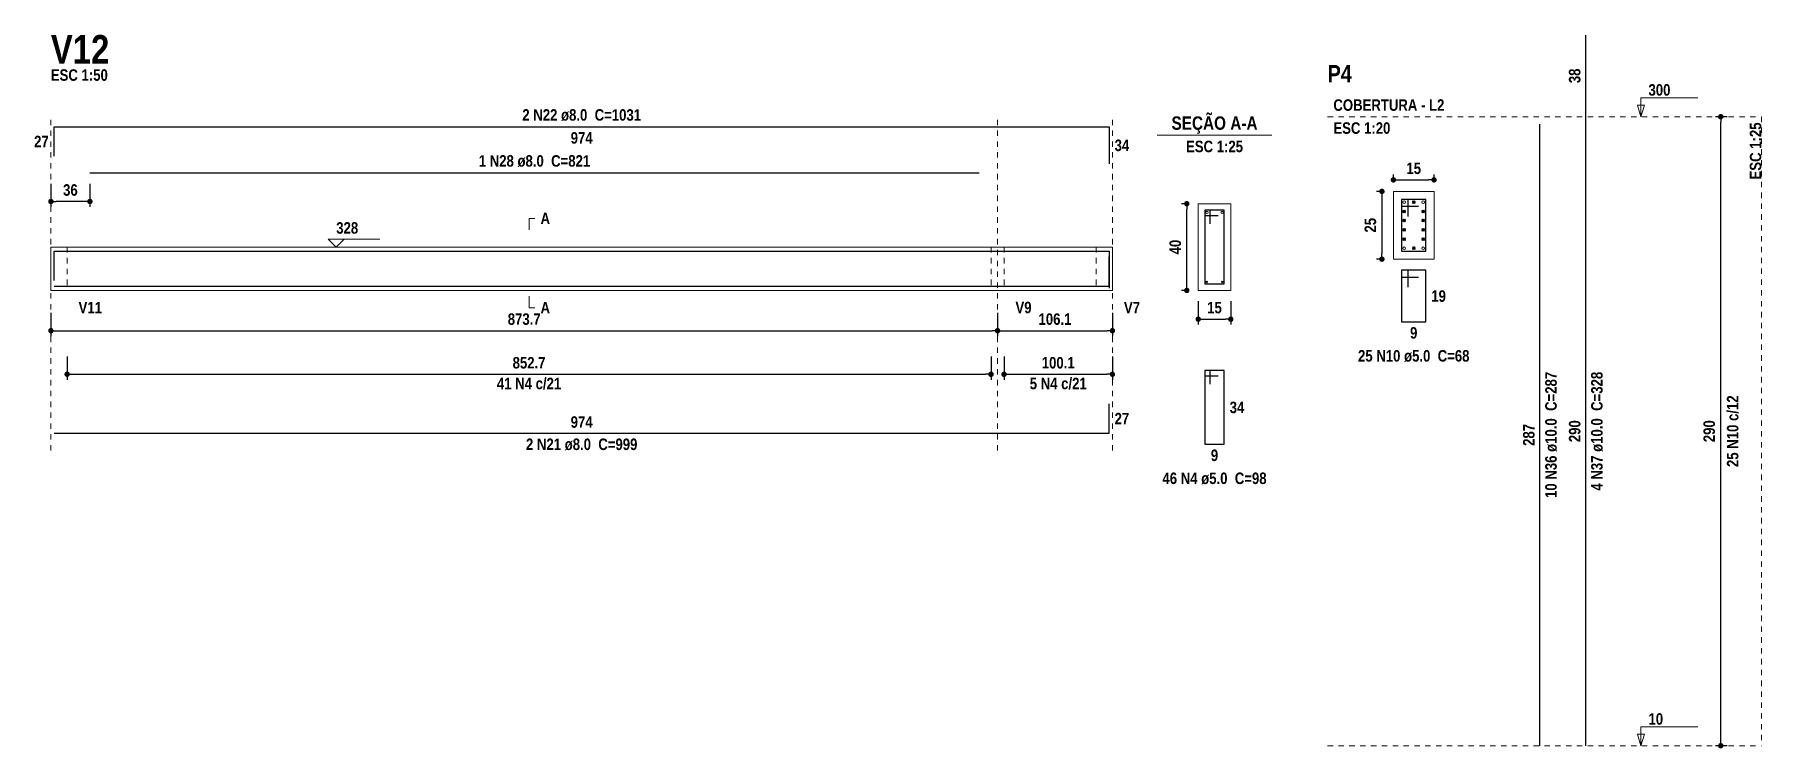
# Model space of a CAD drawing. Header units: millimetres. Extents: x 2249 to 2676, y -663 to -441.
# Drawn here: x 2449.75 to 2481.63, y -584.27 to -571.11 of the extents above; entities that cross this region are included whole.
import ezdxf

# ---------------------------------------------------------------- set-up
doc = ezdxf.new("R2010")
doc.units = ezdxf.units.MM
doc.header["$LTSCALE"] = 0.5
doc.header["$MEASUREMENT"] = 0
doc.header["$PDMODE"] = 34
doc.linetypes.add('DOT2', pattern=[3.175, 0, -3.175])
doc.layers.get('0').update_dxf_attribs({"linetype": 'CONTINUOUS'})
doc.layers.get('DEFPOINTS').update_dxf_attribs({"linetype": 'CONTINUOUS'})
for name, color, linetype, lineweight in [('Descrição da armadura', 7, 'CONTINUOUS', 5), ('DT-Barras na forma', 2, 'CONTINUOUS', 30), ('DT-Barras no corte', 5, 'CONTINUOUS', 5), ('DT-Barras rebatidas', 2, 'CONTINUOUS', 30), ('DT-Cotas', 9, 'CONTINUOUS', 5), ('DT-Forma', 5, 'CONTINUOUS', 5), ('DT-Pontilhado', 9, 'DOT2', 5), ('DT-Textos', 7, 'CONTINUOUS', 5), ('DT-Título', 3, 'CONTINUOUS', 20), ('Textos armaduras', 7, 'CONTINUOUS', 5)]:
    doc.layers.add(name, color=color, linetype=linetype, lineweight=lineweight)
doc.styles.add('ARIAL', font='ARIALNB.TTF')
doc.dimstyles.new('UM_20.000000', dxfattribs={"dimtxt": 0.18, "dimasz": 0.1, "dimexe": 0.1, "dimexo": 0.2, "dimgap": 0, "dimtad": 1, "dimtih": 1, "dimtoh": 1, "dimdec": 1, "dimlfac": 20, "dimzin": 0, "dimdsep": 46, "dimtxsty": 'Standard', "dimblk": 'CLOSED', "dimblk1": 'CLOSED', "dimblk2": 'CLOSED', "dimcen": 0.09, "dimdle": 0.1, "dimadec": 1, "dimazin": 2, "dimtfac": 1, "dimtdec": 4, "dimtofl": 0, "dimtmove": 0, "dimatfit": 3, "dimldrblk": 'CLOSED', "dimfxl": 1, "dimtolj": 1, "dimarcsym": 0})
doc.dimstyles.new('UM_25.000000', dxfattribs={"dimtxt": 0.18, "dimasz": 0.1, "dimexe": 0.1, "dimexo": 0.2, "dimgap": 0, "dimtad": 1, "dimtih": 1, "dimtoh": 1, "dimdec": 1, "dimlfac": 25, "dimzin": 0, "dimdsep": 46, "dimtxsty": 'Standard', "dimblk": 'CLOSED', "dimblk1": 'CLOSED', "dimblk2": 'CLOSED', "dimcen": 0.09, "dimdle": 0.1, "dimadec": 1, "dimazin": 2, "dimtfac": 1, "dimtdec": 4, "dimtofl": 0, "dimtmove": 0, "dimatfit": 3, "dimldrblk": 'CLOSED', "dimfxl": 1, "dimtolj": 1, "dimarcsym": 0})
doc.dimstyles.new('UM_50.000000', dxfattribs={"dimtxt": 0.18, "dimasz": 0.1, "dimexe": 0.1, "dimexo": 0.2, "dimgap": 0, "dimtad": 1, "dimtih": 1, "dimtoh": 1, "dimdec": 1, "dimlfac": 50, "dimzin": 0, "dimdsep": 46, "dimtxsty": 'Standard', "dimblk": 'CLOSED', "dimblk1": 'CLOSED', "dimblk2": 'CLOSED', "dimcen": 0.09, "dimdle": 0.1, "dimadec": 1, "dimazin": 2, "dimtfac": 1, "dimtdec": 4, "dimtofl": 0, "dimtmove": 0, "dimatfit": 3, "dimldrblk": 'CLOSED', "dimfxl": 1, "dimtolj": 1, "dimarcsym": 0})

# ---------------------------------------------------------------- blocks, each defined once
blk = doc.blocks.new('_Dot')
at = {"color": 0, "linetype": 'ByBlock', "lineweight": -2}
blk.add_line((-0.5, 0), (-1, 0), dxfattribs=at)
at = {"color": 0, "linetype": 'ByBlock', "const_width": 0.5}
blk.add_lwpolyline([(-0.25, 0, 1), (0.25, 0, 1)], format="xyb", close=True, dxfattribs=at)
blk = doc.blocks.new('*D346')
at = {"layer": 'DEFPOINTS', "color": 0}
for p in [(2450.055, -576.036), (2467.528, -576.036), (2467.528, -576.566)]:
    blk.add_point(p, dxfattribs=at)
at = {"layer": 'DT-Cotas', "color": 0, "lineweight": -2}
for p, q in [((2450.055, -576.236), (2450.055, -576.666)), ((2467.528, -576.236), (2467.528, -576.666)), ((2450.155, -576.566), (2467.428, -576.566))]:
    blk.add_line(p, q, dxfattribs=at)
at = {"layer": 'DT-Cotas', "color": 0, "lineweight": -2, "xscale": 0.1, "yscale": 0.1, "zscale": 0.1, "rotation": 180}
blk.add_blockref('_Dot', (2450.055, -576.566), dxfattribs=at)
at = {"layer": 'DT-Cotas', "color": 0, "lineweight": -2, "xscale": 0.1, "yscale": 0.1, "zscale": 0.1}
blk.add_blockref('_Dot', (2467.528, -576.566), dxfattribs=at)
at = {"layer": 'DT-Cotas', "insert": (2458.791, -576.354), "char_height": 0.2118, "attachment_point": 5, "style": 'ARIAL'}
blk.add_mtext('\\A1;873.7', dxfattribs=at)
blk = doc.blocks.new('DOT')
at = {"color": 210}
for p, q in [((-1, 0), (1, 0)), ((0, 1), (0, -1))]:
    blk.add_line(p, q, dxfattribs=at)
blk.add_circle((0, 0), 0.25, dxfattribs=at)
blk = doc.blocks.new('*D347')
at = {"layer": 'DEFPOINTS', "color": 0}
for p in [(2467.528, -576.036), (2469.649, -576.036), (2469.649, -576.566)]:
    blk.add_point(p, dxfattribs=at)
at = {"layer": 'DT-Cotas', "color": 0, "lineweight": -2}
for p, q in [((2467.528, -576.236), (2467.528, -576.666)), ((2469.649, -576.236), (2469.649, -576.666)), ((2467.628, -576.566), (2469.549, -576.566))]:
    blk.add_line(p, q, dxfattribs=at)
at = {"layer": 'DT-Cotas', "color": 0, "lineweight": -2, "xscale": 0.1, "yscale": 0.1, "zscale": 0.1, "rotation": 180}
blk.add_blockref('_Dot', (2467.528, -576.566), dxfattribs=at)
at = {"layer": 'DT-Cotas', "color": 0, "lineweight": -2, "xscale": 0.1, "yscale": 0.1, "zscale": 0.1}
blk.add_blockref('_Dot', (2469.649, -576.566), dxfattribs=at)
at = {"layer": 'DT-Cotas', "insert": (2468.588, -576.354), "char_height": 0.2118, "attachment_point": 5, "rotation": 0.0057, "style": 'ARIAL'}
blk.add_mtext('\\A1;106.1', dxfattribs=at)
blk = doc.blocks.new('*D348')
at = {"layer": 'DEFPOINTS', "color": 0}
for p in [(2450.055, -573.655), (2450.775, -573.655), (2450.055, -574.184)]:
    blk.add_point(p, dxfattribs=at)
at = {"layer": 'DT-Cotas', "color": 0, "lineweight": -2}
for p, q in [((2450.055, -573.855), (2450.055, -574.284)), ((2450.775, -573.855), (2450.775, -574.284)), ((2450.675, -574.184), (2450.155, -574.184))]:
    blk.add_line(p, q, dxfattribs=at)
at = {"layer": 'DT-Cotas', "color": 0, "lineweight": -2, "xscale": 0.1, "yscale": 0.1, "zscale": 0.1, "rotation": 180}
blk.add_blockref('_Dot', (2450.055, -574.184), dxfattribs=at)
at = {"layer": 'DT-Cotas', "color": 0, "lineweight": -2, "xscale": 0.1, "yscale": 0.1, "zscale": 0.1}
blk.add_blockref('_Dot', (2450.775, -574.184), dxfattribs=at)
at = {"layer": 'DT-Cotas', "insert": (2450.415, -573.973), "char_height": 0.2118, "attachment_point": 5, "rotation": 0.0057, "style": 'ARIAL'}
blk.add_mtext('\\A1;36', dxfattribs=at)
blk = doc.blocks.new('*D349')
at = {"layer": 'DEFPOINTS', "color": 0}
for p in [(2471.021, -574.224), (2471.233, -574.224), (2471.233, -575.824)]:
    blk.add_point(p, dxfattribs=at)
at = {"layer": 'DT-Cotas', "color": 0, "lineweight": -2}
for p, q in [((2471.033, -574.224), (2470.921, -574.224)), ((2471.021, -575.724), (2471.021, -574.324)), ((2471.033, -575.824), (2470.921, -575.824))]:
    blk.add_line(p, q, dxfattribs=at)
at = {"layer": 'DT-Cotas', "color": 0, "lineweight": -2, "xscale": 0.1, "yscale": 0.1, "zscale": 0.1}
for p, rotation in [((2471.021, -574.224), 90), ((2471.021, -575.824), 270)]:
    blk.add_blockref('_Dot', p, dxfattribs=dict(at, rotation=rotation))
at = {"layer": 'DT-Cotas', "insert": (2470.809, -575.024), "char_height": 0.2118, "attachment_point": 5, "rotation": 90, "style": 'ARIAL'}
blk.add_mtext('\\A1;40', dxfattribs=at)
blk = doc.blocks.new('*D350')
at = {"layer": 'DEFPOINTS', "color": 0}
for p in [(2471.233, -575.824), (2471.833, -575.824), (2471.833, -576.354)]:
    blk.add_point(p, dxfattribs=at)
at = {"layer": 'DT-Cotas', "color": 0, "lineweight": -2}
for p, q in [((2471.233, -576.024), (2471.233, -576.454)), ((2471.833, -576.024), (2471.833, -576.454)), ((2471.333, -576.354), (2471.733, -576.354))]:
    blk.add_line(p, q, dxfattribs=at)
at = {"layer": 'DT-Cotas', "color": 0, "lineweight": -2, "xscale": 0.1, "yscale": 0.1, "zscale": 0.1, "rotation": 180}
blk.add_blockref('_Dot', (2471.233, -576.354), dxfattribs=at)
at = {"layer": 'DT-Cotas', "color": 0, "lineweight": -2, "xscale": 0.1, "yscale": 0.1, "zscale": 0.1}
blk.add_blockref('_Dot', (2471.833, -576.354), dxfattribs=at)
at = {"layer": 'DT-Cotas', "insert": (2471.533, -576.142), "char_height": 0.2118, "attachment_point": 5, "rotation": 0.0057, "style": 'ARIAL'}
blk.add_mtext('\\A1;15', dxfattribs=at)
blk = doc.blocks.new('*D351')
at = {"layer": 'DEFPOINTS', "color": 0}
for p in [(2450.355, -576.841), (2467.408, -576.841), (2467.408, -577.37)]:
    blk.add_point(p, dxfattribs=at)
at = {"layer": 'DT-Cotas', "color": 0, "lineweight": -2}
for p, q in [((2450.355, -577.041), (2450.355, -577.47)), ((2467.408, -577.041), (2467.408, -577.47)), ((2450.455, -577.37), (2467.308, -577.37))]:
    blk.add_line(p, q, dxfattribs=at)
at = {"layer": 'DT-Cotas', "color": 0, "lineweight": -2, "xscale": 0.1, "yscale": 0.1, "zscale": 0.1, "rotation": 180}
blk.add_blockref('_Dot', (2450.355, -577.37), dxfattribs=at)
at = {"layer": 'DT-Cotas', "color": 0, "lineweight": -2, "xscale": 0.1, "yscale": 0.1, "zscale": 0.1}
blk.add_blockref('_Dot', (2467.408, -577.37), dxfattribs=at)
at = {"layer": 'DT-Cotas', "insert": (2458.881, -577.159), "char_height": 0.2118, "attachment_point": 5, "style": 'ARIAL'}
blk.add_mtext('\\A1;852.7', dxfattribs=at)
blk = doc.blocks.new('*D352')
at = {"layer": 'DEFPOINTS', "color": 0}
for p in [(2467.648, -576.841), (2469.649, -576.841), (2469.649, -577.37)]:
    blk.add_point(p, dxfattribs=at)
at = {"layer": 'DT-Cotas', "color": 0, "lineweight": -2}
for p, q in [((2467.648, -577.041), (2467.648, -577.47)), ((2469.649, -577.041), (2469.649, -577.47)), ((2467.748, -577.37), (2469.549, -577.37))]:
    blk.add_line(p, q, dxfattribs=at)
at = {"layer": 'DT-Cotas', "color": 0, "lineweight": -2, "xscale": 0.1, "yscale": 0.1, "zscale": 0.1, "rotation": 180}
blk.add_blockref('_Dot', (2467.648, -577.37), dxfattribs=at)
at = {"layer": 'DT-Cotas', "color": 0, "lineweight": -2, "xscale": 0.1, "yscale": 0.1, "zscale": 0.1}
blk.add_blockref('_Dot', (2469.649, -577.37), dxfattribs=at)
at = {"layer": 'DT-Cotas', "insert": (2468.648, -577.159), "char_height": 0.2118, "attachment_point": 5, "rotation": 0.0057, "style": 'ARIAL'}
blk.add_mtext('\\A1;100.1', dxfattribs=at)
blk = doc.blocks.new('*D353')
at = {"layer": 'DEFPOINTS', "color": 0}
for p in [(2474.835, -573.997), (2474.623, -575.247), (2474.835, -575.247)]:
    blk.add_point(p, dxfattribs=at)
at = {"layer": 'DT-Cotas', "color": 0, "lineweight": -2}
for p, q in [((2474.635, -573.997), (2474.523, -573.997)), ((2474.623, -574.097), (2474.623, -575.147)), ((2474.635, -575.247), (2474.523, -575.247))]:
    blk.add_line(p, q, dxfattribs=at)
at = {"layer": 'DT-Cotas', "color": 0, "lineweight": -2, "xscale": 0.1, "yscale": 0.1, "zscale": 0.1}
for p, rotation in [((2474.623, -573.997), 90), ((2474.623, -575.247), 270)]:
    blk.add_blockref('_Dot', p, dxfattribs=dict(at, rotation=rotation))
at = {"layer": 'DT-Cotas', "insert": (2474.411, -574.622), "char_height": 0.2118, "attachment_point": 5, "rotation": 90, "style": 'ARIAL'}
blk.add_mtext('\\A1;25', dxfattribs=at)
blk = doc.blocks.new('*D354')
at = {"layer": 'DEFPOINTS', "color": 0}
for p in [(2474.835, -573.997), (2475.585, -573.785), (2475.585, -573.997)]:
    blk.add_point(p, dxfattribs=at)
at = {"layer": 'DT-Cotas', "color": 0, "lineweight": -2}
for p, q in [((2474.835, -573.797), (2474.835, -573.685)), ((2475.585, -573.797), (2475.585, -573.685)), ((2474.935, -573.785), (2475.485, -573.785))]:
    blk.add_line(p, q, dxfattribs=at)
at = {"layer": 'DT-Cotas', "color": 0, "lineweight": -2, "xscale": 0.1, "yscale": 0.1, "zscale": 0.1, "rotation": 180}
blk.add_blockref('_Dot', (2474.835, -573.785), dxfattribs=at)
at = {"layer": 'DT-Cotas', "color": 0, "lineweight": -2, "xscale": 0.1, "yscale": 0.1, "zscale": 0.1}
blk.add_blockref('_Dot', (2475.585, -573.785), dxfattribs=at)
at = {"layer": 'DT-Cotas', "insert": (2475.21, -573.573), "char_height": 0.2118, "attachment_point": 5, "rotation": 0.0057, "style": 'ARIAL'}
blk.add_mtext('\\A1;15', dxfattribs=at)
blk = doc.blocks.new('*D355')
at = {"layer": 'DEFPOINTS', "color": 0}
for p in [(2480.877, -572.62), (2481.195, -572.62), (2481.195, -584.22)]:
    blk.add_point(p, dxfattribs=at)
at = {"layer": 'DT-Cotas', "color": 0, "lineweight": -2}
for p, q in [((2480.995, -572.62), (2480.777, -572.62)), ((2480.877, -584.12), (2480.877, -572.72)), ((2480.995, -584.22), (2480.777, -584.22))]:
    blk.add_line(p, q, dxfattribs=at)
at = {"layer": 'DT-Cotas', "color": 0, "lineweight": -2, "xscale": 0.1, "yscale": 0.1, "zscale": 0.1}
for p, rotation in [((2480.877, -572.62), 90), ((2480.877, -584.22), 270)]:
    blk.add_blockref('_Dot', p, dxfattribs=dict(at, rotation=rotation))
at = {"layer": 'DT-Cotas', "insert": (2480.665, -578.42), "char_height": 0.2118, "attachment_point": 5, "rotation": 90, "style": 'ARIAL'}
blk.add_mtext('\\A1;290', dxfattribs=at)

msp = doc.modelspace()

# ---------------------------------------------------------------- linework, layer by layer
at = {"layer": 'DT-Barras na forma'}
for p, q in [((2471.4528, -574.3443), (2471.3528, -574.3443)), ((2471.3528, -574.3443), (2471.3528, -575.7043)), ((2471.7128, -574.3443), (2471.3528, -574.3443)), ((2471.3528, -574.3443), (2471.3528, -574.4443)), ((2471.4528, -574.5943), (2471.4528, -574.3443)), ((2471.7128, -575.7043), (2471.7128, -574.3443)), ((2471.3528, -574.4443), (2471.6028, -574.4443)), ((2471.3528, -575.7043), (2471.7128, -575.7043))]:
    msp.add_line(p, q, dxfattribs=at)
for points in [[(2475.1098, -574.4593), (2475.1098, -574.1468), (2474.9848, -574.1468), (2474.9848, -575.0968), (2475.4348, -575.0968), (2475.4348, -574.1468), (2474.9848, -574.1468), (2474.9848, -574.2718), (2475.2973, -574.2718)], [(2450.1146, -575.6419), (2450.1146, -575.1023), (2469.589, -575.1023), (2469.589, -575.7823)], [(2450.1146, -575.7463), (2469.589, -575.7463), (2469.589, -575.2067)], [(2450.775, -575.1023), (2467.1876, -575.1023)]]:
    msp.add_lwpolyline(points, dxfattribs=at)
at = {"layer": 'DT-Barras no corte'}
for p, q in [((2475.0098, -574.3918), (2475.0598, -574.3418)), ((2475.0098, -574.3418), (2475.0598, -574.3918)), ((2475.1848, -574.2218), (2475.2348, -574.1718)), ((2475.1848, -574.1718), (2475.2348, -574.2218)), ((2475.3598, -574.3918), (2475.4098, -574.3418)), ((2475.3598, -574.3418), (2475.4098, -574.3918)), ((2475.0098, -574.5618), (2475.0598, -574.5118)), ((2475.0098, -574.5118), (2475.0598, -574.5618)), ((2475.0098, -574.7318), (2475.0598, -574.6818)), ((2475.0098, -574.6818), (2475.0598, -574.7318)), ((2475.3598, -574.5618), (2475.4098, -574.5118)), ((2475.3598, -574.5118), (2475.4098, -574.5618)), ((2475.3598, -574.7318), (2475.4098, -574.6818)), ((2475.3598, -574.6818), (2475.4098, -574.7318)), ((2475.0098, -574.9018), (2475.0598, -574.8518)), ((2475.0098, -574.8518), (2475.0598, -574.9018)), ((2475.1848, -575.0718), (2475.2348, -575.0218)), ((2475.1848, -575.0218), (2475.2348, -575.0718)), ((2475.3598, -574.9018), (2475.4098, -574.8518)), ((2475.3598, -574.8518), (2475.4098, -574.9018))]:
    msp.add_line(p, q, dxfattribs=at)
for centre, radius in [((2471.3928, -574.3843), 0.02), ((2471.6728, -574.3843), 0.02), ((2475.0348, -574.1968), 0.025), ((2475.0348, -574.3668), 0.025), ((2475.2098, -574.1968), 0.025), ((2475.3848, -574.1968), 0.025), ((2475.3848, -574.3668), 0.025), ((2475.0348, -574.5368), 0.025), ((2475.0348, -574.7068), 0.025), ((2475.3848, -574.5368), 0.025), ((2475.3848, -574.7068), 0.025), ((2475.0348, -574.8768), 0.025), ((2475.0348, -575.0468), 0.025), ((2475.2098, -575.0468), 0.025), ((2475.3848, -574.8768), 0.025), ((2475.3848, -575.0468), 0.025), ((2471.3888, -575.6683), 0.016), ((2471.6768, -575.6683), 0.016)]:
    msp.add_circle(centre, radius, dxfattribs=at)
at = {"layer": 'DT-Barras rebatidas'}
for p, q in [((2478.3868, -572.6201), (2478.3868, -571.1134)), ((2477.5396, -584.2201), (2477.5396, -572.7561)), ((2478.3868, -584.2201), (2478.3868, -572.6201)), ((2450.1146, -573.3474), (2450.1146, -572.8078)), ((2450.1146, -572.8078), (2469.589, -572.8078)), ((2469.589, -572.8078), (2469.589, -573.4878)), ((2450.775, -573.655), (2467.1876, -573.655)), ((2475.1098, -575.4527), (2474.9848, -575.4527)), ((2474.9848, -575.4527), (2474.9848, -576.4027)), ((2475.4348, -575.4527), (2474.9848, -575.4527)), ((2474.9848, -575.4527), (2474.9848, -575.5777)), ((2474.9848, -575.5777), (2475.2973, -575.5777)), ((2475.1098, -575.7652), (2475.1098, -575.4527)), ((2475.4348, -576.4027), (2475.4348, -575.4527)), ((2474.9848, -576.4027), (2475.4348, -576.4027)), ((2471.4528, -577.301), (2471.3528, -577.301)), ((2471.3528, -577.301), (2471.3528, -578.661)), ((2471.7128, -577.301), (2471.3528, -577.301)), ((2471.3528, -577.301), (2471.3528, -577.401)), ((2471.3528, -577.401), (2471.6028, -577.401)), ((2471.4528, -577.551), (2471.4528, -577.301)), ((2471.7128, -578.661), (2471.7128, -577.301)), ((2469.589, -578.4573), (2469.589, -577.9178)), ((2450.1146, -578.4573), (2469.589, -578.4573)), ((2471.3528, -578.661), (2471.7128, -578.661))]:
    msp.add_line(p, q, dxfattribs=at)
at = {"layer": 'DT-Forma'}
for p, q in [((2471.8328, -574.2243), (2471.2328, -574.2243)), ((2471.2328, -574.2243), (2471.2328, -575.8243)), ((2471.8328, -575.8243), (2471.8328, -574.2243)), ((2450.0546, -575.0243), (2450.3546, -575.0243)), ((2450.3546, -575.0243), (2467.4078, -575.0243)), ((2467.4078, -575.0243), (2467.6478, -575.0243)), ((2467.6478, -575.0243), (2469.349, -575.0243)), ((2469.349, -575.0243), (2469.649, -575.0243)), ((2450.0546, -575.8243), (2450.3546, -575.8243)), ((2450.3546, -575.8243), (2467.4078, -575.8243)), ((2467.4078, -575.8243), (2467.6478, -575.8243)), ((2467.6478, -575.8243), (2469.349, -575.8243)), ((2469.349, -575.8243), (2469.649, -575.8243)), ((2471.2328, -575.8243), (2471.8328, -575.8243))]:
    msp.add_line(p, q, dxfattribs=at)
at = {"layer": 'DT-Forma', "linetype": 'Continuous'}
for p, q in [((2450.0546, -575.8243), (2450.0546, -575.0243)), ((2469.649, -575.0243), (2469.649, -575.8243))]:
    msp.add_line(p, q, dxfattribs=at)
at = {"layer": 'DT-Forma'}
msp.add_lwpolyline([(2474.8348, -575.2468), (2474.8348, -573.9968), (2475.5848, -573.9968), (2475.5848, -575.2468), (2474.8348, -575.2468)], close=True, dxfattribs=at)
at = {"layer": 'DT-Pontilhado', "ltscale": 0.05}
for p, q in [((2450.0546, -578.775), (2450.0546, -572.596)), ((2467.5278, -578.775), (2467.5278, -572.596)), ((2469.649, -578.775), (2469.649, -572.596)), ((2473.6213, -572.6201), (2481.6283, -572.6201)), ((2481.6283, -572.6201), (2481.6283, -584.2201)), ((2450.3546, -575.0243), (2450.3546, -575.8243)), ((2467.4078, -575.0243), (2467.4078, -575.8243)), ((2467.6478, -575.0243), (2467.6478, -575.8243)), ((2469.349, -575.0243), (2469.349, -575.8243)), ((2473.6213, -584.2201), (2481.6283, -584.2201))]:
    msp.add_line(p, q, dxfattribs=at)
at = {"layer": 'DT-Textos'}
msp.add_line((2470.4738, -572.9594), (2472.5918, -572.9594), dxfattribs=at)
for points in [[(2479.4034, -572.6201), (2479.467, -572.4083), (2479.3399, -572.4083), (2479.4034, -572.6201), (2479.4034, -572.2701), (2480.4534, -572.2701)], [(2458.8812, -574.7066), (2458.8812, -574.4948), (2458.9871, -574.4948)], [(2455.4705, -574.876), (2455.3223, -575.0243), (2455.174, -574.876), (2456.1271, -574.876)], [(2458.8812, -575.9302), (2458.8812, -576.142), (2458.9871, -576.142)], [(2479.4034, -584.2201), (2479.467, -584.0083), (2479.3399, -584.0083), (2479.4034, -584.2201), (2479.4034, -583.8701), (2480.4534, -583.8701)]]:
    msp.add_lwpolyline(points, dxfattribs=at)

# ---------------------------------------------------------------- texts
at = {"layer": 'Descrição da armadura', "char_height": 0.2118, "attachment_point": 8, "line_spacing_factor": 0.9, "style": 'ARIAL'}
for s, insert, width in [('2 N22 ø8.0  C=1031', (2459.8521, -572.7015), 4.57488), ('1 N28 ø8.0  C=821', (2458.9811, -573.5495), 4.32072), ('25 N10 ø5.0  C=68', (2475.2103, -577.1441), 4.32072), ('41 N4 c/21', (2458.8812, -577.6521), 2.5416), ('5 N4 c/21', (2468.6484, -577.6521), 2.28744), ('2 N21 ø8.0  C=999', (2459.8521, -578.7755), 4.32072), ('46 N4 ø5.0  C=98', (2471.5331, -579.4025), 4.06656)]:
    msp.add_mtext(s, dxfattribs=dict(at, insert=insert, width=width))
at = {"layer": 'Descrição da armadura', "char_height": 0.2118, "attachment_point": 8, "rotation": 90.00021, "line_spacing_factor": 0.9, "style": 'ARIAL'}
for s, insert, width in [('10 N36 ø10.0  C=287', (2477.8574, -578.488), 4.82904), ('4 N37 ø10.0  C=328', (2478.7044, -578.42), 4.57488), ('25 N10 c/12', (2481.2087, -578.4201), 2.83576)]:
    msp.add_mtext(s, dxfattribs=dict(at, insert=insert, width=width))
at = {"layer": 'DT-Textos', "line_spacing_factor": 0.798, "style": 'ARIAL'}
for s, insert, char_height, width, attachment_point in [('ESC 1:50', (2450.0541, -571.9605), 0.2118, 2.03328, 7), ('300', (2479.5433, -572.2351), 0.2118, 0.76248, 7), ('COBERTURA - L2', (2473.7273, -572.5141), 0.2118, 3.55824, 7), ('SEÇÃO A-A', (2471.5331, -572.9354), 0.2471, 2.66868, 8), ('ESC 1:20', (2473.7273, -572.9381), 0.2118, 2.03328, 7), ('ESC 1:25', (2471.5331, -573.2775), 0.2118, 2.03328, 8), ('A', (2459.0931, -574.6005), 0.2118, 0.25416, 7), ('328', (2455.3221, -574.7805), 0.2118, 0.76248, 7), ('V11', (2450.5661, -576.2475), 0.2118, 0.76248, 7), ('A', (2459.0931, -576.2475), 0.2118, 0.25416, 7), ('V9', (2467.8591, -576.2475), 0.2118, 0.50832, 7), ('V7', (2469.8611, -576.2475), 0.2118, 0.50832, 7), ('10', (2479.5433, -583.8351), 0.2118, 0.50832, 7)]:
    msp.add_mtext(s, dxfattribs=dict(at, insert=insert, char_height=char_height, width=width, attachment_point=attachment_point))
at = {"layer": 'DT-Textos', "insert": (2481.6284, -572.726), "char_height": 0.2118, "width": 2.03328, "attachment_point": 9, "rotation": 90.00021, "line_spacing_factor": 0.798, "style": 'ARIAL'}
msp.add_mtext('ESC 1:25', dxfattribs=at)
at = {"layer": 'DT-Título', "attachment_point": 7, "line_spacing_factor": 0.798, "style": 'ARIAL'}
for s, insert, char_height, width in [('V12', (2450.0541, -571.6427), 0.5295, 1.9062), ('P4', (2473.6213, -571.9852), 0.3177, 0.76248)]:
    msp.add_mtext(s, dxfattribs=dict(at, insert=insert, char_height=char_height, width=width))
at = {"layer": 'Textos armaduras', "char_height": 0.2118, "attachment_point": 8, "rotation": 90.00021, "line_spacing_factor": 0.9, "style": 'ARIAL'}
for s, insert, width in [('38', (2478.2895, -571.8668), 0.90832), ('287', (2477.4423, -578.4881), 1.16248), ('290', (2478.2895, -578.4201), 1.16248)]:
    msp.add_mtext(s, dxfattribs=dict(at, insert=insert, width=width))
at = {"layer": 'Textos armaduras', "char_height": 0.2118, "line_spacing_factor": 0.9, "style": 'ARIAL'}
for s, insert, width, attachment_point in [('27', (2450.0146, -573.1835), 0.90832, 9), ('974', (2459.8518, -572.9051), 1.16248, 2), ('34', (2469.689, -573.0419), 0.90832, 1), ('19', (2475.5348, -575.8218), 0.90832, 1), ('9', (2475.2098, -576.5), 0.65416, 2), ('34', (2471.8128, -577.8751), 0.90832, 1), ('974', (2459.8518, -578.36), 1.16248, 8), ('27', (2469.689, -578.0816), 0.90832, 1), ('9', (2471.5328, -578.7583), 0.65416, 2)]:
    msp.add_mtext(s, dxfattribs=dict(at, insert=insert, width=width, attachment_point=attachment_point))

# ---------------------------------------------------------------- dimensions: what is measured, and where the dimension line sits
at = {"layer": 'DT-Cotas'}
for base, p1, p2, angle, dimstyle, override, picture, middle, dimtype, turn in [((2480.877, -572.6201), (2481.1947, -584.2201), (2481.1947, -572.6201), 90, 'UM_25.000000', {"dimtxt": 0.2118, "dimasz": 0.1, "dimexe": 0.1, "dimexo": 0.2, "dimtad": 1, "dimtih": 0, "dimtoh": 0, "dimdec": 1, "dimlfac": 25, "dimzin": 8, "dimtxsty": 'ARIAL', "dimblk": 'Dot', "dimblk1": 'Dot', "dimblk2": 'Dot', "dimsah": 1, "dimdle": 0.1, "dimse1": 0, "dimse2": 0, "dimclrt": 256, "dimadec": 1, "dimazin": 3, "dimtmove": 2, "dimldrblk": 'Dot'}, '*D355', (2480.6652, -578.4201), 160, 90), ((2450.0546, -574.1845), (2450.775, -573.655), (2450.0546, -573.655), 180, 'UM_50.000000', {"dimtxt": 0.2118, "dimasz": 0.1, "dimexe": 0.1, "dimexo": 0.2, "dimtad": 1, "dimtih": 0, "dimtoh": 0, "dimdec": 1, "dimlfac": 50, "dimzin": 8, "dimtxsty": 'ARIAL', "dimblk": 'Dot', "dimblk1": 'Dot', "dimblk2": 'Dot', "dimsah": 1, "dimdle": 0.1, "dimse1": 0, "dimse2": 0, "dimclrt": 256, "dimadec": 1, "dimazin": 3, "dimtmove": 2, "dimldrblk": 'Dot'}, '*D348', (2450.4148, -573.9727), 161, 0.00573), ((2474.623, -575.2468), (2474.8348, -573.9968), (2474.8348, -575.2468), 90, 'UM_20.000000', {"dimtxt": 0.2118, "dimasz": 0.1, "dimexe": 0.1, "dimexo": 0.2, "dimtad": 1, "dimtih": 0, "dimtoh": 0, "dimdec": 1, "dimlfac": 20, "dimzin": 8, "dimtxsty": 'ARIAL', "dimblk": 'Dot', "dimblk1": 'Dot', "dimblk2": 'Dot', "dimsah": 1, "dimdle": 0.1, "dimse1": 0, "dimse2": 0, "dimclrt": 256, "dimadec": 1, "dimazin": 3, "dimtmove": 2, "dimldrblk": 'Dot'}, '*D353', (2474.4112, -574.6218), 160, 90), ((2471.021, -574.2243), (2471.2328, -575.8243), (2471.2328, -574.2243), 90, 'UM_25.000000', {"dimtxt": 0.2118, "dimasz": 0.1, "dimexe": 0.1, "dimexo": 0.2, "dimtad": 1, "dimtih": 0, "dimtoh": 0, "dimdec": 1, "dimlfac": 25, "dimzin": 8, "dimtxsty": 'ARIAL', "dimblk": 'Dot', "dimblk1": 'Dot', "dimblk2": 'Dot', "dimsah": 1, "dimdle": 0.1, "dimse1": 0, "dimse2": 0, "dimclrt": 256, "dimadec": 1, "dimazin": 3, "dimtmove": 2, "dimldrblk": 'Dot'}, '*D349', (2470.8092, -575.0243), 160, 90)]:
    dim = msp.add_linear_dim(base=base, p1=p1, p2=p2, angle=angle, dimstyle=dimstyle, override=override, dxfattribs=at)
    dim.commit()
    dim.dimension.update_dxf_attribs({"geometry": picture, "text_midpoint": middle, "dimtype": dimtype, "text_rotation": turn})
for base, p1, p2, dimstyle, override, picture, middle in [((2475.5848, -573.785), (2474.8348, -573.9968), (2475.5848, -573.9968), 'UM_20.000000', {"dimtxt": 0.2118, "dimasz": 0.1, "dimexe": 0.1, "dimexo": 0.2, "dimtad": 1, "dimtih": 0, "dimtoh": 0, "dimdec": 1, "dimlfac": 20, "dimzin": 8, "dimtxsty": 'ARIAL', "dimblk": 'Dot', "dimblk1": 'Dot', "dimblk2": 'Dot', "dimsah": 1, "dimdle": 0.1, "dimse1": 0, "dimse2": 0, "dimclrt": 256, "dimadec": 1, "dimazin": 3, "dimtmove": 2, "dimldrblk": 'Dot'}, '*D354', (2475.2098, -573.5732)), ((2471.8328, -576.3538), (2471.2328, -575.8243), (2471.8328, -575.8243), 'UM_25.000000', {"dimtxt": 0.2118, "dimasz": 0.1, "dimexe": 0.1, "dimexo": 0.2, "dimtad": 1, "dimtih": 0, "dimtoh": 0, "dimdec": 1, "dimlfac": 25, "dimzin": 8, "dimtxsty": 'ARIAL', "dimblk": 'Dot', "dimblk1": 'Dot', "dimblk2": 'Dot', "dimsah": 1, "dimdle": 0.1, "dimse1": 0, "dimse2": 0, "dimclrt": 256, "dimadec": 1, "dimazin": 3, "dimtmove": 2, "dimldrblk": 'Dot'}, '*D350', (2471.5328, -576.142)), ((2469.649, -576.5656), (2467.5278, -576.0361), (2469.649, -576.0361), 'UM_50.000000', {"dimtxt": 0.2118, "dimasz": 0.1, "dimexe": 0.1, "dimexo": 0.2, "dimtad": 1, "dimtih": 0, "dimtoh": 0, "dimdec": 1, "dimlfac": 50, "dimzin": 8, "dimtxsty": 'ARIAL', "dimblk": 'Dot', "dimblk1": 'Dot', "dimblk2": 'Dot', "dimsah": 1, "dimdle": 0.1, "dimse1": 0, "dimse2": 0, "dimclrt": 256, "dimadec": 1, "dimazin": 3, "dimtmove": 2, "dimldrblk": 'Dot'}, '*D347', (2468.5884, -576.3538)), ((2469.649, -577.3704), (2467.6478, -576.8409), (2469.649, -576.8409), 'UM_50.000000', {"dimtxt": 0.2118, "dimasz": 0.1, "dimexe": 0.1, "dimexo": 0.2, "dimtad": 1, "dimtih": 0, "dimtoh": 0, "dimdec": 1, "dimlfac": 50, "dimzin": 8, "dimtxsty": 'ARIAL', "dimblk": 'Dot', "dimblk1": 'Dot', "dimblk2": 'Dot', "dimsah": 1, "dimdle": 0.1, "dimse1": 0, "dimse2": 0, "dimclrt": 256, "dimadec": 1, "dimazin": 3, "dimtmove": 2, "dimldrblk": 'Dot'}, '*D352', (2468.6484, -577.1586))]:
    dim = msp.add_linear_dim(base=base, p1=p1, p2=p2, dimstyle=dimstyle, override=override, dxfattribs=at)
    dim.commit()
    dim.dimension.update_dxf_attribs({"geometry": picture, "text_midpoint": middle, "dimtype": 160, "text_rotation": 0.00573})
for base, p1, p2, picture, middle in [((2467.5278, -576.5656), (2450.0546, -576.0361), (2467.5278, -576.0361), '*D346', (2458.7912, -576.3538)), ((2467.4078, -577.3704), (2450.3546, -576.8409), (2467.4078, -576.8409), '*D351', (2458.8812, -577.1586))]:
    dim = msp.add_linear_dim(base=base, p1=p1, p2=p2, dimstyle='UM_50.000000', override={"dimtxt": 0.2118, "dimasz": 0.1, "dimexe": 0.1, "dimexo": 0.2, "dimtad": 1, "dimtih": 0, "dimtoh": 0, "dimdec": 1, "dimlfac": 50, "dimzin": 8, "dimtxsty": 'ARIAL', "dimblk": 'Dot', "dimblk1": 'Dot', "dimblk2": 'Dot', "dimsah": 1, "dimdle": 0.1, "dimse1": 0, "dimse2": 0, "dimclrt": 256, "dimadec": 1, "dimazin": 3, "dimtmove": 2, "dimldrblk": 'Dot'}, dxfattribs=at)
    dim.commit()
    dim.dimension.update_dxf_attribs({"geometry": picture, "text_midpoint": middle, "dimtype": 160})

doc.saveas('drawing.dxf')
